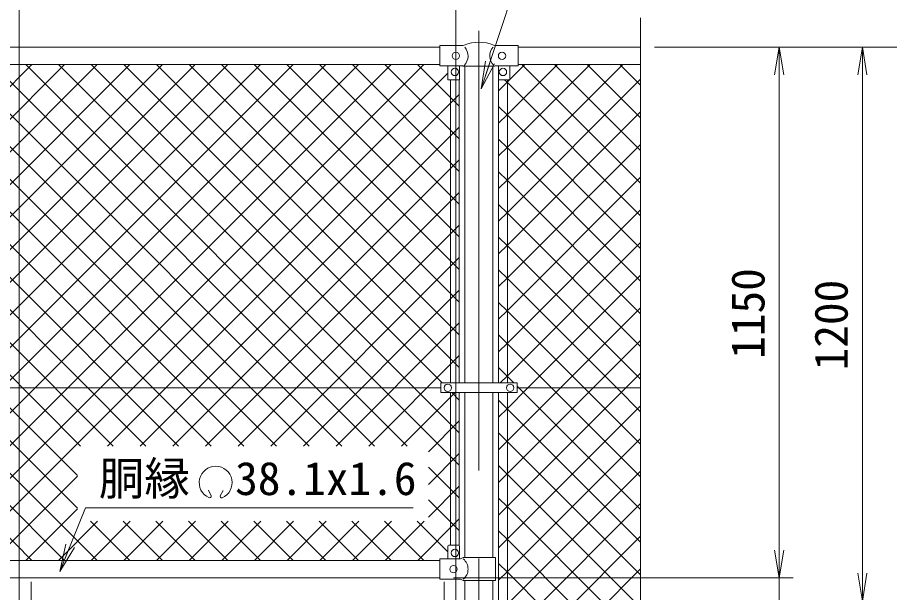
# Model space of a CAD drawing. Units: millimetres, scale not verified. Extents: x -6300 to 6300, y -4455 to 4455.
# Drawn here: x 2090 to 3978, y 1232 to 2478 of the extents above; entities that cross this region are included whole.
import ezdxf
from ezdxf.enums import TextEntityAlignment as Align

# ---------------------------------------------------------------- set-up
doc = ezdxf.new("R2010")
doc.units = ezdxf.units.MM
doc.header["$LTSCALE"] = 30
doc.linetypes.add('USER1', pattern=[50.8, 31.75, -6.35, 6.35, -6.35])
for name, color, linetype, lineweight in [('0-1_D-BMK', 2, 'USER1', 13), ('0-2_D-STR1', 1, 'Continuous', 18), ('0-3_D-STR3', 3, 'Continuous', 13), ('0-7_D-STR-DIM', 7, 'Continuous', 9), ('0-8_0', 7, 'Continuous', 9), ('0-9_D-STR2', 7, 'Continuous', 9), ('0-A_D-STR-TXT', 7, 'Continuous', 9)]:
    doc.layers.add(name, color=color, linetype=linetype, lineweight=lineweight)
doc.styles.add('ＭＳ ゴシック', font='')
doc.styles.get('ＭＳ ゴシック').set_extended_font_data('MS Gothic')

# ---------------------------------------------------------------- blocks, each defined once
blk = doc.blocks.new('_Open')
at = {"layer": '0-8_0'}
blk.add_line((-30, 5), (0, 0), dxfattribs=at)
blk.add_lwpolyline([(-30, -5), (0, 0), (-30, 0)], dxfattribs=at)

msp = doc.modelspace()

# ---------------------------------------------------------------- linework, layer by layer
at = {"layer": '0-1_D-BMK'}
for p, q in [((3089.08, 2448.75), (3089.08, -947.06)), ((2119.48, 1255.24), (2119.48, -583.15)), ((3013.68, 1255.24), (3013.68, -583.15))]:
    msp.add_line(p, q, dxfattribs=at)
at = {"layer": '0-2_D-STR1'}
for p, q in [((1174.08, 2413.51), (3004.08, 2413.51)), ((3174.08, 2413.51), (3439.08, 2413.51)), ((1174.08, 2375.41), (3004.08, 2375.41)), ((3058.83, 2372.01), (3058.83, 1685.81)), ((3119.33, 2372.01), (3119.33, 1685.81)), ((3174.08, 2375.51), (3439.08, 2375.51)), ((3058.83, 1665.21), (3058.83, 1307.61)), ((3119.33, 1665.21), (3119.33, 1307.61)), ((3004.08, 1301.51), (1174.08, 1301.51)), ((3004.08, 1263.51), (1174.08, 1263.51)), ((3058.83, 1257.61), (3058.83, 1031.01)), ((3119.33, 1257.61), (3119.33, 1031.01))]:
    msp.add_line(p, q, dxfattribs=at)
at = {"layer": '0-3_D-STR3'}
for p, q in [((3004.08, 2372.51), (3004.08, 2416.51)), ((3053.3, 2416.51), (3004.08, 2416.51)), ((3174.08, 2416.51), (3124.85, 2416.51)), ((3174.08, 2372.51), (3174.08, 2416.51)), ((3054.28, 2372.51), (3004.08, 2372.51)), ((3022.08, 2372.51), (3022.08, 2343.51)), ((3047.08, 2372.51), (3047.08, 2343.51)), ((3055.28, 2372.01), (3054.28, 2372.51)), ((3122.88, 2372.01), (3055.28, 2372.01)), ((3122.88, 2372.01), (3123.88, 2372.51)), ((3174.08, 2372.51), (3123.88, 2372.51)), ((3131.08, 2372.51), (3131.08, 2343.51)), ((3156.08, 2372.51), (3156.08, 2343.51)), ((3046.08, 2342.51), (3023.08, 2342.51)), ((3027.58, 1685.81), (3027.58, 2342.51)), ((3046.58, 1685.81), (3046.58, 2342.65)), ((3131.58, 2342.65), (3131.58, 1685.81)), ((3132.08, 2342.51), (3155.08, 2342.51)), ((3150.58, 2342.51), (3150.58, 1685.81)), ((3006.58, 1685.81), (3171.58, 1685.81)), ((3006.58, 1685.81), (3006.58, 1665.21)), ((3171.58, 1685.81), (3171.58, 1665.21)), ((3006.58, 1675.51), (1171.08, 1675.51)), ((3006.58, 1665.21), (3171.58, 1665.21)), ((3027.58, 1334.61), (3027.58, 1665.21)), ((3046.58, 1333.93), (3046.58, 1665.21)), ((3131.58, 1665.21), (3131.58, 949.01)), ((3150.58, 1665.21), (3150.58, 949.01)), ((3439.08, 1675.51), (3171.58, 1675.51)), ((3022.08, 1332.61), (3022.08, 1304.61)), ((3045.08, 1334.61), (3024.08, 1334.61)), ((3047.08, 1332.61), (3047.08, 1304.61)), ((3049.28, 1304.61), (3004.08, 1304.61)), ((3004.08, 1260.61), (3004.08, 1304.61)), ((3049.28, 1304.61), (3055.28, 1307.61)), ((3125.18, 1307.61), (3055.28, 1307.61)), ((3125.18, 1307.61), (3125.18, 1257.61)), ((3049.28, 1260.61), (3004.08, 1260.61)), ((3049.28, 1260.61), (3055.28, 1257.61)), ((3125.18, 1257.61), (3055.28, 1257.61))]:
    msp.add_line(p, q, dxfattribs=at)
for centre in [(3039.08, 2394.51), (3139.08, 2394.51), (3037.08, 2359.51), (3141.08, 2359.51), (3021.58, 1675.51), (3156.58, 1675.51), (3037.08, 1317.61), (3034.08, 1282.61)]:
    msp.add_circle(centre, 8, dxfattribs=at)
for centre, radius, start, end in [((3053.3, 2424.51), 8, 270, 296.9114), ((3089.08, 2341.05), 82.82, 67.15338, 112.84662), ((3124.85, 2424.51), 8, 243.0886, 270), ((3036.69, 2394.51), 28.8, 314.1684, 41.01552), ((3141.46, 2394.51), 28.8, 138.98448, 225.8316), ((3023.08, 2343.51), 1, 180, 270), ((3046.08, 2343.51), 1, 270, 0), ((3132.08, 2343.51), 1, 180, 270), ((3155.08, 2343.51), 1, 270, 0), ((3024.08, 1332.61), 2, 90, 180), ((3045.08, 1332.61), 2, 0, 90), ((3036.69, 1282.61), 28.8, 310.19176, 49.80824)]:
    msp.add_arc(centre, radius, start, end, dxfattribs=at)
at = {"layer": '0-7_D-STR-DIM'}
for p, q in [((2094.08, 1180.51), (2094.08, 2693.51)), ((2094.08, 1180.51), (2094.08, 2693.51)), ((3039.08, 1180.51), (3039.08, 2693.51)), ((3439.08, 964.16), (3439.08, 2476.51)), ((3469.08, 2413.51), (4129.08, 2413.51)), ((3469.08, 2413.51), (4309.08, 2413.51)), ((3469.08, 2413.51), (3949.08, 2413.51)), ((3469.08, 2413.51), (3769.08, 2413.51)), ((3739.08, 2353.51), (3739.08, 1323.51)), ((3919.08, 2353.51), (3919.08, 1273.51)), ((3739.08, 1323.51), (3739.08, 1383.51)), ((3034.08, 1263.51), (3769.08, 1263.51)), ((3034.08, 1263.51), (3769.08, 1263.51)), ((3739.08, 1263.51), (3739.08, 1213.51))]:
    msp.add_line(p, q, dxfattribs=at)
at = {"layer": '0-9_D-STR2'}
for p, q in [((2262.58, 1301.51), (1188.68, 2375.41)), ((2219.81, 1415), (1259.39, 2375.41)), ((1295.07, 1549.26), (2121.22, 2375.41)), ((2219.81, 1485.71), (1330.1, 2375.41)), ((1365.78, 1549.26), (2191.93, 2375.41)), ((2226.96, 1549.26), (1400.81, 2375.41)), ((1436.49, 1549.26), (2262.64, 2375.41)), ((2297.67, 1549.26), (1471.52, 2375.41)), ((1507.2, 1549.26), (2333.35, 2375.41)), ((2368.38, 1549.26), (1542.23, 2375.41)), ((1577.91, 1549.26), (2404.07, 2375.41)), ((2439.1, 1549.26), (1612.94, 2375.41)), ((1648.62, 1549.26), (2474.78, 2375.41)), ((2509.81, 1549.26), (1683.65, 2375.41)), ((1719.34, 1549.26), (2545.49, 2375.41)), ((2580.52, 1549.26), (1754.37, 2375.41)), ((1790.05, 1549.26), (2616.2, 2375.41)), ((2651.23, 1549.26), (1825.08, 2375.41)), ((1860.76, 1549.26), (2686.91, 2375.41)), ((2721.94, 1549.26), (1895.79, 2375.41)), ((1931.47, 1549.26), (2757.62, 2375.41)), ((2792.65, 1549.26), (1966.5, 2375.41)), ((2002.18, 1549.26), (2828.33, 2375.41)), ((2003.35, 1479.73), (2899.04, 2375.41)), ((2003.35, 1409.01), (2969.75, 2375.41)), ((2863.36, 1549.26), (2037.21, 2375.41)), ((2934.07, 1549.26), (2107.92, 2375.41)), ((3046.58, 1507.46), (2178.63, 2375.41)), ((3046.58, 1578.18), (2249.34, 2375.41)), ((3009.65, 1685.81), (2320.05, 2375.41)), ((3046.58, 1719.6), (2390.76, 2375.41)), ((3046.58, 1790.31), (2461.47, 2375.41)), ((3046.58, 1861.02), (2532.18, 2375.41)), ((3046.58, 1931.73), (2602.89, 2375.41)), ((3046.58, 2002.44), (2673.6, 2375.41)), ((3046.58, 2073.15), (2744.31, 2375.41)), ((3046.58, 2143.86), (2815.03, 2375.41)), ((3046.58, 2214.57), (2885.74, 2375.41)), ((3046.58, 2285.28), (2956.45, 2375.41)), ((3150.58, 2267.28), (3258.81, 2375.51)), ((3150.58, 2196.57), (3329.52, 2375.51)), ((3150.58, 2125.86), (3400.23, 2375.51)), ((3156.07, 2343.49), (3188.1, 2375.51)), ((3439.08, 2118.65), (3182.21, 2375.51)), ((3439.08, 2189.36), (3252.92, 2375.51)), ((3439.08, 2260.07), (3323.63, 2375.51)), ((3439.08, 2330.78), (3394.34, 2375.51)), ((1966.56, 1301.51), (3022.08, 2357.03)), ((3150.58, 2055.15), (3439.08, 2343.65)), ((2285.02, 1549.26), (3046.58, 2310.81)), ((3150.58, 2265.72), (3131.58, 2284.72)), ((3131.58, 2248.28), (3150.58, 2267.28)), ((3150.58, 1984.44), (3439.08, 2272.94)), ((3439.08, 1977.22), (3150.58, 2265.72)), ((2355.73, 1549.26), (3046.58, 2240.1)), ((3150.58, 2195.01), (3131.58, 2214.01)), ((3131.58, 2177.57), (3150.58, 2196.57)), ((3150.58, 1913.72), (3439.08, 2202.22)), ((3439.08, 1906.51), (3150.58, 2195.01)), ((2426.44, 1549.26), (3046.58, 2169.39)), ((3150.58, 2124.3), (3131.58, 2143.3)), ((3131.58, 2106.86), (3150.58, 2125.86)), ((3150.58, 1843.01), (3439.08, 2131.51)), ((3439.08, 1835.8), (3150.58, 2124.3)), ((2497.15, 1549.26), (3046.58, 2098.68)), ((3150.58, 2053.59), (3131.58, 2072.59)), ((3150.58, 1772.3), (3439.08, 2060.8)), ((3131.58, 2036.15), (3150.58, 2055.15)), ((3439.08, 1765.09), (3150.58, 2053.59)), ((2567.86, 1549.26), (3046.58, 2027.97)), ((3150.58, 1982.88), (3131.58, 2001.88)), ((3131.58, 1965.44), (3150.58, 1984.44)), ((3439.08, 1694.38), (3150.58, 1982.88)), ((2638.57, 1549.26), (3046.58, 1957.26)), ((3150.58, 1912.17), (3131.58, 1931.17)), ((3131.58, 1894.72), (3150.58, 1913.72)), ((3387.24, 1675.51), (3150.58, 1912.17)), ((3195.21, 1675.51), (3439.08, 1919.38)), ((2709.28, 1549.26), (3046.58, 1886.55)), ((3150.58, 1841.46), (3131.58, 1860.46)), ((3131.58, 1824.01), (3150.58, 1843.01)), ((3316.53, 1675.51), (3150.58, 1841.46)), ((3265.92, 1675.51), (3439.08, 1848.67)), ((2780, 1549.26), (3046.58, 1815.84)), ((3150.58, 1770.75), (3131.58, 1789.75)), ((3336.63, 1675.51), (3439.08, 1777.96)), ((3131.58, 1753.3), (3150.58, 1772.3)), ((3245.81, 1675.51), (3150.58, 1770.75)), ((2850.71, 1549.26), (3046.58, 1745.13)), ((3407.34, 1675.51), (3439.08, 1707.25)), ((2921.42, 1549.26), (3037.37, 1665.21)), ((3046.58, 1648.89), (3030.25, 1665.21)), ((3150.58, 1630.88), (3195.21, 1675.51)), ((3150.58, 1560.17), (3265.92, 1675.51)), ((3150.58, 1489.46), (3336.63, 1675.51)), ((3150.58, 1418.75), (3407.34, 1675.51)), ((3439.08, 1482.25), (3245.81, 1675.51)), ((3439.08, 1552.96), (3316.53, 1675.51)), ((3439.08, 1623.67), (3387.24, 1675.51)), ((3150.58, 1629.33), (3131.58, 1648.33)), ((3131.58, 1611.88), (3150.58, 1630.88)), ((3150.58, 1348.04), (3439.08, 1636.54)), ((3439.08, 1340.83), (3150.58, 1629.33)), ((2979.59, 1536.72), (3046.58, 1603.71)), ((3150.58, 1558.62), (3131.58, 1577.62)), ((3131.58, 1541.17), (3150.58, 1560.17)), ((3150.58, 1277.33), (3439.08, 1565.83)), ((3439.08, 1270.12), (3150.58, 1558.62)), ((2979.59, 1466.01), (3046.58, 1533)), ((3046.58, 1436.75), (2979.59, 1503.74)), ((3150.58, 1487.91), (3131.58, 1506.91)), ((3150.58, 1206.62), (3439.08, 1495.12)), ((2191.87, 1301.51), (2003.35, 1490.03)), ((2037.27, 1301.51), (2219.81, 1484.04)), ((3131.58, 1470.46), (3150.58, 1489.46)), ((3439.08, 1199.41), (3150.58, 1487.91)), ((2979.59, 1395.3), (3046.58, 1462.29)), ((3150.58, 1417.2), (3131.58, 1436.2)), ((2121.16, 1301.51), (2003.35, 1419.32)), ((3046.58, 1366.04), (2979.59, 1433.03)), ((3131.58, 1399.75), (3150.58, 1418.75)), ((3150.58, 1135.91), (3439.08, 1424.41)), ((3439.08, 1128.7), (3150.58, 1417.2)), ((2107.98, 1301.51), (2219.81, 1413.33)), ((2178.69, 1301.51), (2263.55, 1386.37)), ((2333.29, 1301.51), (2248.43, 1386.37)), ((2249.4, 1301.51), (2334.26, 1386.37)), ((2404, 1301.51), (2319.14, 1386.37)), ((2320.12, 1301.51), (2404.97, 1386.37)), ((2474.71, 1301.51), (2389.85, 1386.37)), ((2390.83, 1301.51), (2475.68, 1386.37)), ((2545.42, 1301.51), (2460.56, 1386.37)), ((2461.54, 1301.51), (2546.39, 1386.37)), ((2616.13, 1301.51), (2531.28, 1386.37)), ((2532.25, 1301.51), (2617.11, 1386.37)), ((2686.84, 1301.51), (2601.99, 1386.37)), ((2602.96, 1301.51), (2687.82, 1386.37)), ((2757.55, 1301.51), (2672.7, 1386.37)), ((2673.67, 1301.51), (2758.53, 1386.37)), ((2828.27, 1301.51), (2743.41, 1386.37)), ((2744.38, 1301.51), (2829.24, 1386.37)), ((2898.98, 1301.51), (2814.12, 1386.37)), ((2815.09, 1301.51), (2899.95, 1386.37)), ((2969.69, 1301.51), (2884.83, 1386.37)), ((2885.8, 1301.51), (2970.66, 1386.37)), ((3022.08, 1319.83), (2955.54, 1386.37)), ((2956.51, 1301.51), (3046.58, 1391.58)), ((3150.58, 1346.49), (3131.58, 1365.49)), ((3131.58, 1329.04), (3150.58, 1348.04)), ((3150.58, 1065.2), (3439.08, 1353.7)), ((3439.08, 1057.99), (3150.58, 1346.49)), ((3150.58, 1275.78), (3131.58, 1294.78)), ((3131.58, 1258.33), (3150.58, 1277.33)), ((3150.58, 994.49), (3439.08, 1282.99)), ((3439.08, 987.28), (3150.58, 1275.78))]:
    msp.add_line(p, q, dxfattribs=at)
for points in [[(3131.58, 2318.99), (3150.58, 2337.99), (3155.1, 2342.51)], [(3439.08, 2047.94), (3150.58, 2336.44), (3144.5, 2342.51)], [(3134.79, 1685.81), (3150.58, 1701.59), (3439.08, 1990.09)], [(3164.8, 1685.81), (3150.58, 1700.04), (3131.58, 1719.04)], [(3439.08, 1411.54), (3175.1, 1675.51), (3171.58, 1679.04)]]:
    msp.add_lwpolyline(points, dxfattribs=at)
at = {"layer": '0-A_D-STR-TXT'}
for p, q in [((2509.74, 1441.51), (2504, 1453.82)), ((2528.94, 1441.47), (2535.73, 1453.23))]:
    msp.add_line(p, q, dxfattribs=at)
for points in [[(4005.69, 2650.61), (3201.81, 2650.61), (3094.83, 2324.89)], [(2947.06, 1415.61), (2237.75, 1415.61), (2182.6, 1279.44)]]:
    msp.add_lwpolyline(points, dxfattribs=at)
for centre, radius, start, end in [((2519.18, 1469.86), 35.62, 292.92895, 245.65759), ((2506.05, 1440.82), 3.75, 245.55066, 10.6575), ((2532.63, 1440.78), 3.75, 169.34241, 276.63708)]:
    msp.add_arc(centre, radius, start, end, dxfattribs=at)

# ---------------------------------------------------------------- block references
at = {"layer": '0-7_D-STR-DIM', "xscale": 2, "yscale": 2}
for p, rotation in [((3739.08, 2413.51), 90), ((3919.08, 2413.51), 90), ((3739.08, 1263.51), 270), ((3739.08, 1263.51), 270), ((3919.08, 1213.51), 270)]:
    msp.add_blockref('_Open', p, dxfattribs=dict(at, rotation=rotation))
at = {"layer": '0-A_D-STR-TXT', "xscale": 2, "yscale": 2}
for p, rotation in [((3094.2, 2322.99), 251.81647), ((2181.85, 1277.59), 247.95123)]:
    msp.add_blockref('_Open', p, dxfattribs=dict(at, rotation=rotation))

# ---------------------------------------------------------------- texts
at = {"layer": '0-7_D-STR-DIM', "style": 'ＭＳ ゴシック'}
for s, p in [('1150', (3728.95, 1738.16)), ('1200', (3908.95, 1713.16))]:
    msp.add_text(s, height=72.14, rotation=90, dxfattribs=at).set_placement(p, align=Align.BOTTOM_LEFT)
at = {"layer": '0-A_D-STR-TXT', "style": 'ＭＳ ゴシック'}
msp.add_text('胴縁  38.1x1.6', height=72.14, dxfattribs=at).set_placement((2266.42, 1421.39), align=Align.BOTTOM_LEFT)

doc.saveas('drawing.dxf')
